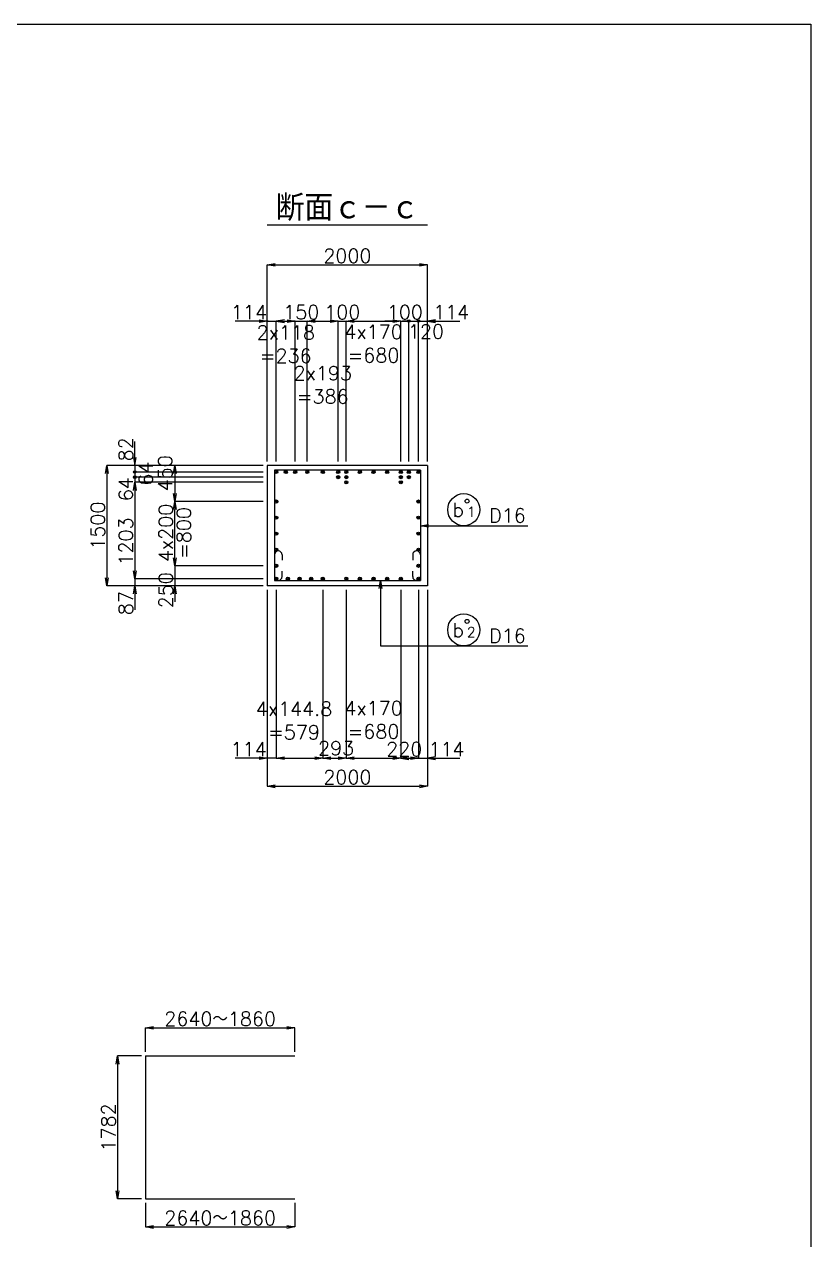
# Model space of a CAD drawing. Header units: millimetres. Extents: x -19525 to 20025, y -14225 to 14225.
# Drawn here: x 10223 to 20025, y -1302 to 13850 of the extents above; entities that cross this region are included whole.
import ezdxf

# ---------------------------------------------------------------- set-up
doc = ezdxf.new("R2010")
doc.units = ezdxf.units.MM
doc.header["$PDMODE"] = 35
for name, color, linetype in [('DIM-01', 2, 'Continuous'), ('DIM-02', 2, 'Continuous'), ('GAIKEI-01', 7, 'Continuous'), ('TEKKIN-01', 3, 'Continuous'), ('TEKKIN-02', 4, 'Continuous'), ('TEKKIN-03', 6, 'Continuous'), ('TEXT-01', 4, 'Continuous'), ('WAKU-01', 1, 'Continuous')]:
    doc.layers.add(name, color=color, linetype=linetype)
doc.styles.get("Standard").update_dxf_attribs({"font": 'txt.shx', "bigfont": 'bigfont.shx'})
doc.dimstyles.get("Standard").update_dxf_attribs({"dimscale": 50, "dimtxt": 3.5, "dimasz": 2, "dimexe": 0, "dimexo": 1, "dimgap": 0.5, "dimtad": 1, "dimdec": 0, "dimzin": 0, "dimdsep": 46, "dimtxsty": 'Standard', "dimblk1": 'OPEN', "dimblk2": 'OPEN', "dimsah": 1, "dimcen": 0, "dimclrd": 2, "dimclre": 2, "dimclrt": 6, "dimaunit": 1, "dimadec": 0, "dimazin": 0, "dimtfac": 1, "dimtdec": 4, "dimtix": 1, "dimtofl": 0, "dimtmove": 2, "dimatfit": 3, "dimldrblk": 'OPEN', "dimfxl": 0, "dimtolj": 1, "dimtzin": 0, "dimarcsym": 0})

# ---------------------------------------------------------------- blocks, each defined once
blk = doc.blocks.new('*D81')
at = {"layer": 'DEFPOINTS', "color": 0}
for p in [(11600, 6850), (13250, 6937), (13250, 6850)]:
    blk.add_point(p, dxfattribs=at)
at = {"layer": 'DIM-01', "color": 6, "insert": (11487, 6634), "char_height": 175, "attachment_point": 5, "rotation": 90}
blk.add_mtext('\\A1;87', dxfattribs=at)
blk = doc.blocks.new('_OPEN')
at = {"color": 0, "linetype": 'ByBlock'}
for p, q in [((-1, 0.17), (0, 0)), ((0, 0), (-1, -0.17)), ((0, 0), (-1, 0))]:
    blk.add_line(p, q, dxfattribs=at)
blk = doc.blocks.new('*D111')
at = {"layer": 'DEFPOINTS', "color": 0}
for p in [(14236, 10150), (14136, 8350), (14236, 8350)]:
    blk.add_point(p, dxfattribs=at)
at = {"layer": 'DIM-01', "color": 2, "lineweight": -2}
blk.add_line((14236, 8400), (14236, 10150), dxfattribs=at)
at = {"layer": 'DIM-01', "color": 6, "insert": (14186, 10262.5), "char_height": 175, "attachment_point": 5}
blk.add_mtext('\\A1;100', dxfattribs=at)
blk = doc.blocks.new('*D112')
at = {"layer": 'DEFPOINTS', "color": 0}
for p in [(14916, 10150), (14236, 8350), (14916, 8350)]:
    blk.add_point(p, dxfattribs=at)
at = {"layer": 'DIM-01', "color": 2, "lineweight": -2}
for p, q in [((14336, 10150), (14816, 10150)), ((14916, 8400), (14916, 10150))]:
    blk.add_line(p, q, dxfattribs=at)
at = {"layer": 'DIM-01', "color": 2, "lineweight": -2, "xscale": 100, "yscale": 100, "zscale": 100, "rotation": 180}
blk.add_blockref('_OPEN', (14236, 10150), dxfattribs=at)
at = {"layer": 'DIM-01', "color": 2, "lineweight": -2, "xscale": 100, "yscale": 100, "zscale": 100}
blk.add_blockref('_OPEN', (14916, 10150), dxfattribs=at)
at = {"layer": 'DIM-01', "color": 6, "insert": (14576, 9869), "char_height": 175, "attachment_point": 5}
blk.add_mtext('\\A1;4x170\\P=680', dxfattribs=at)
blk = doc.blocks.new('*D113')
at = {"layer": 'DEFPOINTS', "color": 0}
for p in [(13750, 10150), (13600, 8350), (13750, 8350)]:
    blk.add_point(p, dxfattribs=at)
at = {"layer": 'DIM-01', "color": 2, "lineweight": -2}
blk.add_line((13750, 8400), (13750, 10150), dxfattribs=at)
at = {"layer": 'DIM-01', "color": 6, "insert": (13675, 10262.5), "char_height": 175, "attachment_point": 5}
blk.add_mtext('\\A1;150', dxfattribs=at)
blk = doc.blocks.new('*D114')
at = {"layer": 'DEFPOINTS', "color": 0}
for p in [(14136, 10150), (13750, 8350), (14136, 8350)]:
    blk.add_point(p, dxfattribs=at)
at = {"layer": 'DIM-01', "color": 2, "lineweight": -2}
for p, q in [((13850, 10150), (14036, 10150)), ((14136, 8400), (14136, 10150))]:
    blk.add_line(p, q, dxfattribs=at)
at = {"layer": 'DIM-01', "color": 2, "lineweight": -2, "xscale": 100, "yscale": 100, "zscale": 100, "rotation": 180}
blk.add_blockref('_OPEN', (13750, 10150), dxfattribs=at)
at = {"layer": 'DIM-01', "color": 2, "lineweight": -2, "xscale": 100, "yscale": 100, "zscale": 100}
blk.add_blockref('_OPEN', (14136, 10150), dxfattribs=at)
at = {"layer": 'DIM-01', "color": 6, "insert": (13943, 9355), "char_height": 175, "attachment_point": 5}
blk.add_mtext('\\A1;2x193\\P=386', dxfattribs=at)
blk = doc.blocks.new('*D115')
at = {"layer": 'DEFPOINTS', "color": 0}
for p in [(15250, 10850), (13250, 8350), (15250, 8350)]:
    blk.add_point(p, dxfattribs=at)
at = {"layer": 'DIM-01', "color": 2, "lineweight": -2}
for p, q in [((13250, 8400), (13250, 10850)), ((13350, 10850), (15150, 10850)), ((15250, 8400), (15250, 10850))]:
    blk.add_line(p, q, dxfattribs=at)
at = {"layer": 'DIM-01', "color": 2, "lineweight": -2, "xscale": 100, "yscale": 100, "zscale": 100, "rotation": 180}
blk.add_blockref('_OPEN', (13250, 10850), dxfattribs=at)
at = {"layer": 'DIM-01', "color": 2, "lineweight": -2, "xscale": 100, "yscale": 100, "zscale": 100}
blk.add_blockref('_OPEN', (15250, 10850), dxfattribs=at)
at = {"layer": 'DIM-01', "color": 6, "insert": (14250, 10962.5), "char_height": 175, "attachment_point": 5}
blk.add_mtext('\\A1;2000', dxfattribs=at)
blk = doc.blocks.new('*D116')
at = {"layer": 'DEFPOINTS', "color": 0}
for p in [(13364, 10150), (13250, 8350), (13364, 8350)]:
    blk.add_point(p, dxfattribs=at)
at = {"layer": 'DIM-01', "color": 2, "lineweight": -2}
blk.add_line((13364, 8400), (13364, 10150), dxfattribs=at)
at = {"layer": 'DIM-01', "color": 6, "insert": (13024, 10262), "char_height": 175, "attachment_point": 5}
blk.add_mtext('\\A1;114', dxfattribs=at)
blk = doc.blocks.new('*D117')
at = {"layer": 'DEFPOINTS', "color": 0}
for p in [(13250, 6850), (15250, 6850), (15250, 4350)]:
    blk.add_point(p, dxfattribs=at)
at = {"layer": 'DIM-01', "color": 2, "lineweight": -2}
for p, q in [((13250, 6800), (13250, 4350)), ((15250, 6800), (15250, 4350)), ((13350, 4350), (15150, 4350))]:
    blk.add_line(p, q, dxfattribs=at)
at = {"layer": 'DIM-01', "color": 2, "lineweight": -2, "xscale": 100, "yscale": 100, "zscale": 100, "rotation": 180}
blk.add_blockref('_OPEN', (13250, 4350), dxfattribs=at)
at = {"layer": 'DIM-01', "color": 2, "lineweight": -2, "xscale": 100, "yscale": 100, "zscale": 100}
blk.add_blockref('_OPEN', (15250, 4350), dxfattribs=at)
at = {"layer": 'DIM-01', "color": 6, "insert": (14250, 4462.5), "char_height": 175, "attachment_point": 5}
blk.add_mtext('\\A1;2000', dxfattribs=at)
blk = doc.blocks.new('*D118')
at = {"layer": 'DEFPOINTS', "color": 0}
for p in [(14916, 6850), (15136, 6850), (15136, 4700)]:
    blk.add_point(p, dxfattribs=at)
at = {"layer": 'DIM-01', "color": 2, "lineweight": -2}
blk.add_line((15136, 6800), (15136, 4700), dxfattribs=at)
at = {"layer": 'DIM-01', "color": 6, "insert": (14959, 4813), "char_height": 175, "attachment_point": 5}
blk.add_mtext('\\A1;220', dxfattribs=at)
blk = doc.blocks.new('*D119')
at = {"layer": 'DEFPOINTS', "color": 0}
for p in [(14236, 6850), (14916, 6850), (14916, 4700)]:
    blk.add_point(p, dxfattribs=at)
at = {"layer": 'DIM-01', "color": 2, "lineweight": -2}
for p, q in [((14916, 6800), (14916, 4700)), ((14336, 4700), (14816, 4700))]:
    blk.add_line(p, q, dxfattribs=at)
at = {"layer": 'DIM-01', "color": 2, "lineweight": -2, "xscale": 100, "yscale": 100, "zscale": 100, "rotation": 180}
blk.add_blockref('_OPEN', (14236, 4700), dxfattribs=at)
at = {"layer": 'DIM-01', "color": 2, "lineweight": -2, "xscale": 100, "yscale": 100, "zscale": 100}
blk.add_blockref('_OPEN', (14916, 4700), dxfattribs=at)
at = {"layer": 'DIM-01', "color": 6, "insert": (14576, 5180), "char_height": 175, "attachment_point": 5}
blk.add_mtext('\\A1;4x170\\P=680', dxfattribs=at)
blk = doc.blocks.new('*D120')
at = {"layer": 'DEFPOINTS', "color": 0}
for p in [(13943, 6850), (14236, 6850), (14236, 4700)]:
    blk.add_point(p, dxfattribs=at)
at = {"layer": 'DIM-01', "color": 2, "lineweight": -2}
for p, q in [((14236, 6800), (14236, 4700)), ((14043, 4700), (14136, 4700))]:
    blk.add_line(p, q, dxfattribs=at)
at = {"layer": 'DIM-01', "color": 2, "lineweight": -2, "xscale": 100, "yscale": 100, "zscale": 100, "rotation": 180}
blk.add_blockref('_OPEN', (13943, 4700), dxfattribs=at)
at = {"layer": 'DIM-01', "color": 2, "lineweight": -2, "xscale": 100, "yscale": 100, "zscale": 100}
blk.add_blockref('_OPEN', (14236, 4700), dxfattribs=at)
at = {"layer": 'DIM-01', "color": 6, "insert": (14109, 4827), "char_height": 175, "attachment_point": 5}
blk.add_mtext('\\A1;293', dxfattribs=at)
blk = doc.blocks.new('*D121')
at = {"layer": 'DEFPOINTS', "color": 0}
for p in [(13364, 6850), (13943, 6850), (13943, 4700)]:
    blk.add_point(p, dxfattribs=at)
at = {"layer": 'DIM-01', "color": 2, "lineweight": -2}
for p, q in [((13943, 6800), (13943, 4700)), ((13464, 4700), (13843, 4700))]:
    blk.add_line(p, q, dxfattribs=at)
at = {"layer": 'DIM-01', "color": 2, "lineweight": -2, "xscale": 100, "yscale": 100, "zscale": 100, "rotation": 180}
blk.add_blockref('_OPEN', (13364, 4700), dxfattribs=at)
at = {"layer": 'DIM-01', "color": 2, "lineweight": -2, "xscale": 100, "yscale": 100, "zscale": 100}
blk.add_blockref('_OPEN', (13943, 4700), dxfattribs=at)
at = {"layer": 'DIM-01', "color": 6, "insert": (13585, 5169), "char_height": 175, "attachment_point": 5}
blk.add_mtext('\\A1;4x144.8\\P=579', dxfattribs=at)
blk = doc.blocks.new('*D122')
at = {"layer": 'DEFPOINTS', "color": 0}
for p in [(15136, 6850), (15250, 6850), (15250, 4700)]:
    blk.add_point(p, dxfattribs=at)
at = {"layer": 'DIM-01', "color": 6, "insert": (15485, 4813), "char_height": 175, "attachment_point": 5}
blk.add_mtext('\\A1;114', dxfattribs=at)
blk = doc.blocks.new('*D123')
at = {"layer": 'DEFPOINTS', "color": 0}
for p in [(13250, 6850), (13364, 6850), (13364, 4700)]:
    blk.add_point(p, dxfattribs=at)
at = {"layer": 'DIM-01', "color": 2, "lineweight": -2}
blk.add_line((13364, 6800), (13364, 4700), dxfattribs=at)
at = {"layer": 'DIM-01', "color": 6, "insert": (13020, 4813), "char_height": 175, "attachment_point": 5}
blk.add_mtext('\\A1;114', dxfattribs=at)
blk = doc.blocks.new('*D136')
at = {"layer": 'DEFPOINTS', "color": 0}
for p in [(11734, 988), (11384, -794), (11734, -794)]:
    blk.add_point(p, dxfattribs=at)
at = {"layer": 'DIM-01', "color": 2, "lineweight": -2}
for p, q in [((11684, 988), (11384, 988)), ((11384, 888), (11384, -694)), ((11684, -794), (11384, -794))]:
    blk.add_line(p, q, dxfattribs=at)
at = {"layer": 'DIM-01', "color": 2, "lineweight": -2, "xscale": 100, "yscale": 100, "zscale": 100}
for p, rotation in [((11384, 988), 90), ((11384, -794), 270)]:
    blk.add_blockref('_OPEN', p, dxfattribs=dict(at, rotation=rotation))
at = {"layer": 'DIM-01', "color": 6, "insert": (11271, 97), "char_height": 175, "attachment_point": 5, "rotation": 90}
blk.add_mtext('\\A1;1782', dxfattribs=at)
blk = doc.blocks.new('*D138')
at = {"layer": 'DEFPOINTS', "color": 0}
for p in [(11734, -794), (13594, -794), (13594, -1144)]:
    blk.add_point(p, dxfattribs=at)
at = {"layer": 'DIM-01', "color": 2, "lineweight": -2}
for p, q in [((11734, -844), (11734, -1144)), ((13594, -844), (13594, -1144)), ((11834, -1144), (13494, -1144))]:
    blk.add_line(p, q, dxfattribs=at)
at = {"layer": 'DIM-01', "color": 2, "lineweight": -2, "xscale": 100, "yscale": 100, "zscale": 100, "rotation": 180}
blk.add_blockref('_OPEN', (11734, -1144), dxfattribs=at)
at = {"layer": 'DIM-01', "color": 2, "lineweight": -2, "xscale": 100, "yscale": 100, "zscale": 100}
blk.add_blockref('_OPEN', (13594, -1144), dxfattribs=at)
at = {"layer": 'DIM-01', "color": 6, "insert": (12664, -1032), "char_height": 175, "attachment_point": 5}
blk.add_mtext('\\A1;2640～1860', dxfattribs=at)
blk = doc.blocks.new('*D140')
at = {"layer": 'DEFPOINTS', "color": 0}
for p in [(13594, 1338), (11734, 988), (13594, 988)]:
    blk.add_point(p, dxfattribs=at)
at = {"layer": 'DIM-01', "color": 2, "lineweight": -2}
for p, q in [((11734, 1038), (11734, 1338)), ((11834, 1338), (13494, 1338)), ((13594, 1038), (13594, 1338))]:
    blk.add_line(p, q, dxfattribs=at)
at = {"layer": 'DIM-01', "color": 2, "lineweight": -2, "xscale": 100, "yscale": 100, "zscale": 100, "rotation": 180}
blk.add_blockref('_OPEN', (11734, 1338), dxfattribs=at)
at = {"layer": 'DIM-01', "color": 2, "lineweight": -2, "xscale": 100, "yscale": 100, "zscale": 100}
blk.add_blockref('_OPEN', (13594, 1338), dxfattribs=at)
at = {"layer": 'DIM-01', "color": 6, "insert": (12664, 1451), "char_height": 175, "attachment_point": 5}
blk.add_mtext('\\A1;2640～1860', dxfattribs=at)

msp = doc.modelspace()

# ---------------------------------------------------------------- linework, layer by layer
at = {"layer": 'DIM-01'}
for p, q in [((13250, 10150), (12850, 10150)), ((13250, 10150), (13364, 10150)), ((13364, 10150), (13600, 10150)), ((13600, 10150), (13750, 10150)), ((14136, 10150), (14236, 10150)), ((14916, 10150), (15016, 10150)), ((15016, 10150), (15136, 10150)), ((15136, 10150), (15250, 10150)), ((15250, 10150), (15650, 10150)), ((11600, 8350), (11600, 8650)), ((11600, 8350), (11600, 8268)), ((11600, 8268), (11600, 8204)), ((11600, 8204), (11600, 8140)), ((11600, 6937.2), (11600, 6850)), ((11600, 6850), (11600, 6550)), ((13250, 4700), (12850, 4700)), ((13364, 4700), (13250, 4700)), ((14916, 4700), (15136, 4700)), ((15136, 4700), (15250, 4700)), ((15250, 4700), (15650, 4700))]:
    msp.add_line(p, q, dxfattribs=at)
at = {"layer": 'DIM-01', "color": 2}
for p, q in [((13264, 10150), (13164, 10150)), ((13364, 10150), (13600, 10150)), ((13600, 8400), (13600, 10150)), ((13700, 10150), (13800, 10150)), ((14816, 10150), (14716, 10150)), ((14916, 10150), (14816, 10150)), ((14916, 10150), (15016, 10150)), ((15036, 10150), (14936, 10150)), ((15016, 8400), (15016, 10150)), ((15016, 10150), (15136, 10150)), ((15116, 10150), (15216, 10150)), ((15136, 8400), (15136, 10150)), ((15136, 10150), (15250, 10150)), ((15236, 10150), (15336, 10150)), ((15350, 10150), (15450, 10150)), ((13200, 8350), (11250, 8350)), ((11250, 8250), (11250, 6950)), ((13200, 8268), (11600, 8268)), ((13200, 8204), (11600, 8204)), ((12100, 8250), (12100, 8000)), ((13200, 8140), (11600, 8140)), ((11600, 8104), (11600, 7037.2)), ((13200, 7900), (12100, 7900)), ((12100, 7200), (12100, 7800)), ((13200, 7100), (12100, 7100)), ((13200, 6850), (11250, 6850)), ((13200, 6937.2), (11600, 6937.2))]:
    msp.add_line(p, q, dxfattribs=at)
at = {"layer": 'DIM-01'}
for centre, radius in [((15016, 10150), 15), ((15016, 10150), 7.5), ((15136, 10150), 15), ((15136, 10150), 7.5), ((11600, 8268), 15), ((11600, 8204), 15), ((11600, 8268), 7.5), ((11600, 8204), 7.5)]:
    msp.add_circle(centre, radius, dxfattribs=at)
at = {"layer": 'DIM-02'}
for p, q in [((15160, 7598.8), (15500, 7598.8)), ((15500, 7598.8), (16500, 7598.8)), ((14661, 6916.7), (14661, 6100)), ((14661, 6100), (15500, 6100)), ((15500, 6100), (16500, 6100))]:
    msp.add_line(p, q, dxfattribs=at)
for centre in [(15700, 7798.8), (15700, 6300)]:
    msp.add_circle(centre, 200, dxfattribs=at)
at = {"layer": 'DIM-02', "color": 6}
for centre in [(15742.1, 7905.5), (15742.1, 6406.7)]:
    msp.add_circle(centre, 25, dxfattribs=at)
at = {"layer": 'GAIKEI-01', "ltscale": 100}
for p, q in [((15250, 8350), (13250, 8350)), ((13250, 8350), (13250, 6850)), ((15250, 8350), (15250, 6850)), ((15250, 6850), (13250, 6850))]:
    msp.add_line(p, q, dxfattribs=at)
at = {"layer": 'TEKKIN-01'}
for centre, radius in [((13364, 8268), 20), ((13364, 8268), 10), ((13482, 8268), 20), ((13482, 8268), 10), ((13600, 8268), 20), ((13600, 8268), 10), ((13750, 8268), 20), ((13750, 8268), 10), ((13943, 8268), 20), ((13943, 8268), 10), ((14136, 8268), 20), ((14136, 8204), 20), ((14136, 8268), 10), ((14136, 8204), 10), ((14236, 8268), 20), ((14236, 8204), 20), ((14236, 8268), 10), ((14236, 8204), 10), ((14406, 8268), 20), ((14406, 8268), 10), ((14576, 8268), 20), ((14576, 8268), 10), ((14746, 8268), 20), ((14746, 8268), 10), ((14916, 8268), 20), ((14916, 8204), 20), ((14916, 8268), 10), ((14916, 8204), 10), ((15016, 8268), 20), ((15016, 8204), 20), ((15016, 8268), 10), ((15016, 8204), 10), ((15136, 8268), 20), ((15136, 8268), 10), ((14236, 8140), 20), ((14236, 8140), 10), ((14916, 8140), 20), ((14916, 8140), 10), ((13364, 6937.2), 20), ((13364, 6937.2), 10), ((13508.7, 6937.2), 20), ((13508.7, 6937.2), 10), ((13653.5, 6937.2), 20), ((13653.5, 6937.2), 10), ((13798.2, 6937.2), 20), ((13798.2, 6937.2), 10), ((13943, 6937.2), 20), ((13943, 6937.2), 10), ((14236, 6937.2), 20), ((14236, 6937.2), 10), ((14406, 6937.2), 20), ((14406, 6937.2), 10), ((14576, 6937.2), 20), ((14576, 6937.2), 10), ((14746, 6937.2), 20), ((14746, 6937.2), 10), ((14916, 6937.2), 20), ((14916, 6937.2), 10), ((15136, 6937.2), 20), ((15136, 6937.2), 10)]:
    msp.add_circle(centre, radius, dxfattribs=at)
at = {"layer": 'TEKKIN-02', "color": 2}
for p, q in [((12100, 7200), (12100, 7300)), ((12100, 7100), (12100, 6850)), ((12150, 7100), (12100, 7100)), ((12150, 6850), (12100, 6850)), ((12100, 6750), (12100, 6650))]:
    msp.add_line(p, q, dxfattribs=at)
at = {"layer": 'TEKKIN-02', "ltscale": 100}
for p, q in [((11733.6, 988.4), (11733.6, -794)), ((11733.6, 988.4), (13593.6, 988.4)), ((11733.6, -794), (13593.6, -794))]:
    msp.add_line(p, q, dxfattribs=at)
at = {"layer": 'TEKKIN-02'}
for centre, radius in [((13364, 7900), 20), ((13364, 7900), 10), ((15136, 7900), 20), ((15136, 7900), 10), ((13364, 7700), 20), ((13364, 7700), 10), ((15136, 7700), 20), ((15136, 7700), 10), ((13364, 7500), 20), ((13364, 7500), 10), ((15136, 7500), 20), ((15136, 7500), 10), ((13364, 7300), 20), ((13364, 7300), 10), ((15136, 7300), 20), ((15136, 7300), 10), ((13364, 7100), 20), ((13364, 7100), 10), ((15136, 7100), 20), ((15136, 7100), 10)]:
    msp.add_circle(centre, radius, dxfattribs=at)
at = {"layer": 'TEKKIN-03', "ltscale": 100}
for p, q in [((15160, 8292), (13340, 8292)), ((13340, 8292), (13340, 6916.7)), ((15160, 8292), (15160, 6916.7)), ((13436, 7236.7), (13436, 7167.7)), ((15064, 7236.7), (15064, 7167.7)), ((13436, 6964.7), (13436, 7033.7)), ((15064, 6964.7), (15064, 7033.7)), ((13340, 6916.7), (15160, 6916.7))]:
    msp.add_line(p, q, dxfattribs=at)
at = {"layer": 'TEKKIN-03'}
for centre, start, end in [((13388, 7236.7), 0, 180), ((15112, 7236.7), 0, 180), ((13388, 6964.7), 180, 0), ((15112, 6964.7), 180, 0)]:
    msp.add_arc(centre, 48, start, end, dxfattribs=at)
at = {"layer": 'TEXT-01', "color": 4}
msp.add_line((13250, 11350), (15250, 11350), dxfattribs=at)
at = {"layer": 'WAKU-01'}
for p, q in [((-19525, 13850), (20025, 13850)), ((20025, 13850), (20025, -13850))]:
    msp.add_line(p, q, dxfattribs=at)

# ---------------------------------------------------------------- block references
at = {"layer": 'DIM-01', "yscale": 100, "zscale": 100}
for p, xscale, rotation in [((13250, 10150), 100, 359.9999999999979), ((13600, 10150), 100, 359.9999999999979), ((11600, 8350), -100, 89.99999999999895), ((11600, 6850), 100, 90.00000000000105), ((13250, 4700), 100, 359.9999999999979), ((15136, 4700), 100, 359.9999999999979)]:
    msp.add_blockref('_OPEN', p, dxfattribs=dict(at, xscale=xscale, rotation=rotation))
at = {"layer": 'DIM-01', "xscale": -100, "yscale": 100, "zscale": 100}
for p in [(13364, 10150), (15250, 10150), (14916, 4700), (15250, 4700)]:
    msp.add_blockref('_OPEN', p, dxfattribs=at)
at = {"layer": 'DIM-01', "color": 2, "xscale": 100, "yscale": 100, "zscale": 100}
msp.add_blockref('_OPEN', (14916, 10150), dxfattribs=at)
for p, rotation in [((15250, 10150), 180), ((11250, 8350), 90), ((12100, 8350), 90), ((11600, 8140), 90), ((12100, 7900), 270), ((12100, 7900), 90), ((12100, 7100), 270), ((11600, 6937.2), 270), ((11250, 6850), 270)]:
    msp.add_blockref('_OPEN', p, dxfattribs=dict(at, rotation=rotation))
at = {"layer": 'DIM-02', "xscale": 100, "yscale": 100, "zscale": 100}
for p, rotation in [((15160, 7598.8), 180.0000000000021), ((14661, 6916.7), 89.99999999999947)]:
    msp.add_blockref('_OPEN', p, dxfattribs=dict(at, rotation=rotation))
at = {"layer": 'TEKKIN-02', "color": 2, "xscale": 100, "yscale": 100, "zscale": 100}
for p, rotation in [((12100, 7100), 270), ((12100, 6850), 90)]:
    msp.add_blockref('_OPEN', p, dxfattribs=dict(at, rotation=rotation))

# ---------------------------------------------------------------- texts
at = {"layer": 'DIM-01', "color": 6, "char_height": 175, "attachment_point": 5}
for s, insert in [('\\A1;100', (14966, 10262.5)), ('\\A1;114', (15542.8, 10262.5)), ('\\A1;2x118\\P=236', (13482, 9863.7)), ('\\A1;120', (15229.2, 10018.5))]:
    msp.add_mtext(s, dxfattribs=dict(at, insert=insert))
at = {"layer": 'DIM-01', "color": 6, "char_height": 175, "attachment_point": 5, "rotation": 90}
for s, insert in [('\\A1;82', (11487.5, 8550.9)), ('\\A1;64', (11737.5, 8247.7)), ('\\A1;450', (11978.3, 8252.7)), ('\\A1;64', (11487.5, 8054.4)), ('\\A1;1500', (11137.5, 7600)), ('4x200', (11987.5, 7509.1)), ('=800', (12212.5, 7509.1)), ('1203', (11487.5, 7402.1))]:
    msp.add_mtext(s, dxfattribs=dict(at, insert=insert))
at = {"layer": 'DIM-02', "color": 6}
for s, height, p in [('b', 175, (15560.2, 7708.8)), ('1', 125, (15740.2, 7708.8)), ('D16', 175, (16016.2, 7637.2)), ('b', 175, (15560.2, 6210)), ('2', 125, (15740.2, 6210)), ('D16', 175, (16016.2, 6138.4))]:
    msp.add_text(s, height=height, dxfattribs=at).set_placement(p)
at = {"layer": 'TEKKIN-02', "color": 6, "insert": (11987.5, 6794.2), "char_height": 175, "attachment_point": 5, "rotation": 90}
msp.add_mtext('\\A1;250', dxfattribs=at)
at = {"layer": 'TEXT-01', "color": 4}
msp.add_text('断面ｃ－ｃ', height=325, dxfattribs=at).set_placement((13357.6, 11400))

# ---------------------------------------------------------------- dimensions: what is measured, and where the dimension line sits
at = {"layer": 'DIM-01'}
for base, p1, p2, override, picture, middle in [((15250, 10850), (13250, 8350), (15250, 8350), {"dimblk1": 'OPEN', "dimblk2": 'OPEN'}, '*D115', (14250, 10962.5)), ((13750, 10150), (13600, 8350), (13750, 8350), {"dimblk1": 'OPEN', "dimblk2": 'OPEN', "dimse1": 1}, '*D113', (13675, 10262.5)), ((14236, 10150), (14136, 8350), (14236, 8350), {"dimblk1": 'OPEN', "dimblk2": 'OPEN', "dimse1": 1}, '*D111', (14186, 10262.5))]:
    dim = msp.add_linear_dim(base=base, p1=p1, p2=p2, dimstyle='Standard', override=override, dxfattribs=at)
    dim.commit()
    dim.dimension.update_dxf_attribs({"geometry": picture, "text_midpoint": middle})
for base, p1, p2, override, picture, middle in [((13364, 10150), (13250, 8350), (13364, 8350), {"dimblk1": 'OPEN', "dimblk2": 'OPEN', "dimse1": 1}, '*D116', (13024.1, 10262.5)), ((13364, 4700), (13250, 6850), (13364, 6850), {"dimblk1": 'OPEN', "dimblk2": 'OPEN', "dimse1": 1}, '*D123', (13020.4, 4812.5)), ((14236, 4700), (13943, 6850), (14236, 6850), {"dimblk1": 'OPEN', "dimblk2": 'OPEN', "dimse1": 1}, '*D120', (14108.8, 4827)), ((15136, 4700), (14916, 6850), (15136, 6850), {"dimblk1": 'OPEN', "dimblk2": 'OPEN', "dimse1": 1}, '*D118', (14958.7, 4812.5)), ((15250, 4700), (15136, 6850), (15250, 6850), {"dimblk1": 'OPEN', "dimblk2": 'OPEN', "dimse1": 1, "dimse2": 1}, '*D122', (15485.2, 4812.5))]:
    dim = msp.add_linear_dim(base=base, p1=p1, p2=p2, dimstyle='Standard', override=override, dxfattribs=at)
    dim.commit()
    dim.dimension.update_dxf_attribs({"geometry": picture, "text_midpoint": middle, "dimtype": 160})
for base, p1, p2, text, picture, middle in [((14136, 10150), (13750, 8350), (14136, 8350), '2x193\\X=<>', '*D114', (13943, 9355)), ((14916, 10150), (14236, 8350), (14916, 8350), '4x170\\X=<>', '*D112', (14576, 9868.8)), ((13943, 4700), (13364, 6850), (13943, 6850), '4x144.8\\X=<>', '*D121', (13585.1, 5168.8)), ((14916, 4700), (14236, 6850), (14916, 6850), '4x170\\X=<>', '*D119', (14576, 5180.3))]:
    dim = msp.add_linear_dim(base=base, p1=p1, p2=p2, text=text, dimstyle='Standard', override={"dimblk1": 'OPEN', "dimblk2": 'OPEN', "dimse1": 1}, dxfattribs=at)
    dim.commit()
    dim.dimension.update_dxf_attribs({"geometry": picture, "text_midpoint": middle, "dimtype": 160})
dim = msp.add_linear_dim(base=(11600, 6850), p1=(13250, 6937.2), p2=(13250, 6850), angle=90, dimstyle='Standard', override={"dimblk1": 'OPEN', "dimblk2": 'OPEN', "dimse1": 1, "dimse2": 1}, dxfattribs=at)
dim.commit()
dim.dimension.update_dxf_attribs({"geometry": '*D81', "text_midpoint": (11487.5, 6634.4), "dimtype": 160})
for base, p1, p2, angle, picture, middle in [((15250, 4350), (13250, 6850), (15250, 6850), 180, '*D117', (14250, 4462.5)), ((11383.6, -794), (11733.6, 988.4), (11733.6, -794), 90, '*D136', (11271.1, 97.2))]:
    dim = msp.add_linear_dim(base=base, p1=p1, p2=p2, angle=angle, dimstyle='Standard', override={"dimblk1": 'OPEN', "dimblk2": 'OPEN'}, dxfattribs=at)
    dim.commit()
    dim.dimension.update_dxf_attribs({"geometry": picture, "text_midpoint": middle})
dim = msp.add_linear_dim(base=(13593.6, 1338.4), p1=(11733.6, 988.4), p2=(13593.6, 988.4), text='2640～1860', dimstyle='Standard', override={"dimblk1": 'OPEN', "dimblk2": 'OPEN'}, dxfattribs=at)
dim.commit()
dim.dimension.update_dxf_attribs({"geometry": '*D140', "text_midpoint": (12663.6, 1450.9)})
dim = msp.add_linear_dim(base=(13593.6, -1144), p1=(11733.6, -794), p2=(13593.6, -794), angle=180, text='2640～1860', dimstyle='Standard', override={"dimblk1": 'OPEN', "dimblk2": 'OPEN'}, dxfattribs=at)
dim.commit()
dim.dimension.update_dxf_attribs({"geometry": '*D138', "text_midpoint": (12663.6, -1031.5)})

doc.saveas('drawing.dxf')
